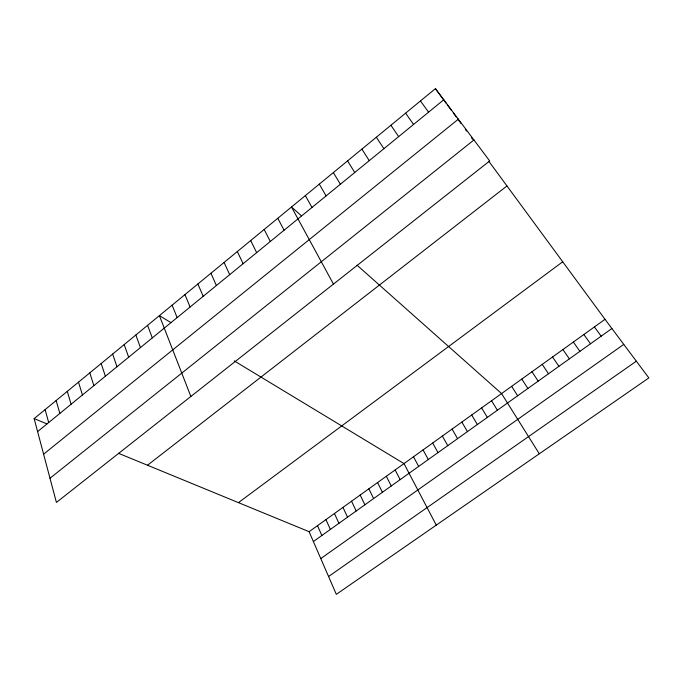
<?xml version="1.0" encoding="UTF-8"?>
<svg xmlns="http://www.w3.org/2000/svg" width="683" height="683" viewBox="0 0 683 683"><rect width="100%" height="100%" fill="white"/><g stroke="black" fill="none" stroke-linecap="round" stroke-linejoin="round"><path stroke-width="1.02" d="M34.15 418.619L435.413 88.653L489.685 160.957L56.416 502.432L34.15 418.619L46.896 423.861M37.599 431.605L443.762 99.778M43.601 454.186L458.336 119.192M49.996 478.254L473.934 139.972M147.502 465.234L506.974 185.972M238.444 502.637L562.707 261.768M309.1 531.69L605.027 319.32L648.85 377.921L336.318 594.347L309.1 531.69L118.458 453.29M313.377 541.551L611.9 328.514M320.771 558.566L623.784 344.394M328.566 576.512L636.343 361.187M170.87 322.572L159.395 315.631L190.864 396.473M234.184 360.872L403.995 463.595L436.266 525.133M301.476 215.854L291.504 206.992L333.449 284.094M357.064 265.217L501.57 393.57L539.305 453.777M435.413 88.653L446.008 103.065M447.228 104.721L451.489 110.518M453.256 112.926L456.21 116.938M457.388 118.543L461.016 123.478M465.362 129.386L466.6 131.068M471.415 137.616L472.619 139.255M488.857 161.333L605.027 319.32M594.406 326.944L601.177 336.164M420.446 100.964L428.591 112.174M583.837 334.525L590.522 343.78M573.344 342.063L579.918 351.335M405.608 113.156L413.556 124.451M562.903 349.551L569.391 358.857M552.53 356.996L558.916 366.327M390.907 125.254L398.659 136.626M542.217 364.398L548.509 373.755M531.963 371.748L538.17 381.14M376.333 137.232L383.897 148.689M521.778 379.065L527.882 388.473M361.888 149.116L369.255 160.65M511.644 386.339L517.663 395.773M347.562 160.889L354.75 172.5M491.555 400.75L497.395 410.235M481.6 407.896L487.346 417.398M333.364 172.568L340.373 184.248M471.705 414.999L477.366 424.527M461.862 422.06L467.437 431.613M319.294 184.145L326.115 195.893M452.078 429.086L457.567 438.657M442.353 436.061L447.758 445.658M305.335 195.62L311.986 207.444M432.68 443.002L437.999 452.624M423.059 449.909L428.301 459.539M413.497 456.765L418.653 466.421M277.785 218.27L284.085 230.231M395.141 469.947L400.136 479.645M264.184 229.454L270.314 241.483M386.33 476.264L391.257 485.98M377.562 482.557L382.42 492.289M250.695 240.544L256.663 252.642M368.846 488.815L373.627 498.564M360.18 495.038L364.884 504.797M237.325 251.54L243.122 263.698M351.557 501.228L356.185 511.004M342.977 507.384L347.536 517.185M224.067 262.451L229.701 274.66M334.439 513.505L338.93 523.323M325.945 519.601L330.367 529.427M210.919 273.26L216.391 285.537M317.501 525.662L321.855 535.506M197.874 283.983L203.192 296.32M184.939 294.621L190.105 307.009M172.116 305.164L177.128 317.612M147.571 325.347L152.3 337.897M135.84 334.994L140.433 347.596M124.195 344.574L128.66 357.218M112.644 354.067L116.972 366.762M101.178 363.501L105.37 376.239M89.797 372.858L93.861 385.639M78.502 382.147L82.438 394.97M67.293 391.368L71.1 404.234M56.16 400.52L59.856 413.428M45.112 409.604L48.689 422.555"/></g></svg>
